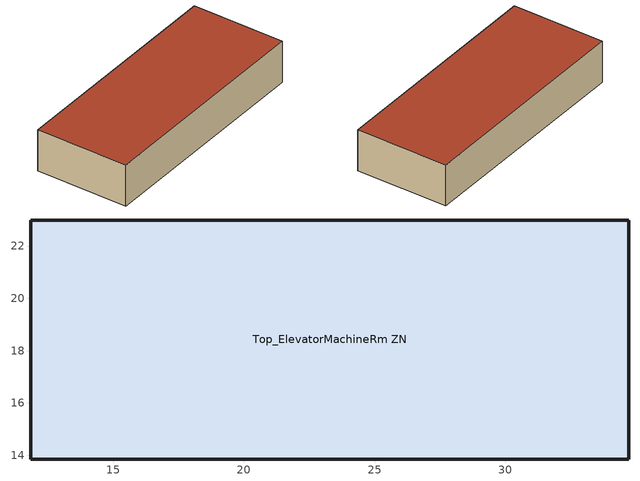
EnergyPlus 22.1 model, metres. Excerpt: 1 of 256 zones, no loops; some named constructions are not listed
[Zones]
Top_ElevatorMachineRm ZN
 floor to F72 Hotel_top_Plenum ZN (Typical Interior Floor): 34.72,23 34.72,13.85 11.86,13.85 11.86,23 z304.86
 wall outside (Typical Insulated Steel Framed Exterior Wall R-20.41): 34.72,13.85 34.72,23 11.86,23 11.86,13.85 34.72,13.85 z304.86:309.07
 roof outside (Typical IEAD Roof R-31.25): 34.72,13.85 34.72,23 11.86,23 11.86,13.85 z309.07
[Material] Thermal Absorptance=0.9; Solar Absorptance=0.7
Name | Roughness | Thickness {m} | Conductivity {W/m-K} | Density {kg/m3} | Specific Heat {J/kg-K} | Visible Absorptance
100mm Normalweight concrete floor | MediumSmooth | 0.1016 | 2.31 | 2322 | 832 | 0.7
G01 13mm gypsum board | Smooth | 0.0127 | 0.16 | 800 | 1090 | 0.5
[Material:NoMass] Thermal Absorptance=0.9; Solar Absorptance=0.7
Name | Roughness | Thermal Resistance {m2-K/W} | Visible Absorptance
CP02 CARPET PAD | VeryRough | 0.21648 | 0.8
Nonres_Floor_Insulation | MediumSmooth | 2.88292 | 0.7
[Construction]
LargeHotel Interior Ceiling: CP02 CARPET PAD, 100mm Normalweight concrete floor, Nonres_Floor_Insulation, G01 13mm gypsum board
[Schedule:Day:Interval]
RetailStandalone BLDG_LIGHT_ENTRY_SCH_2013 Default: No, 09:00, 0.05, 10:00, 0.082, 12:00, 0.328, 17:00, 0.492, 18:00, 0.328, 19:00, 0.164, 24:00, 0.05
RetailStandalone BLDG_LIGHT_ENTRY_SCH_2013 Wkdy Day: No, 07:00, 0.05, 08:00, 0.164, 09:00, 0.328, 18:00, 0.738, 21:00, 0.41, 22:00, 0.2, 24:00, 0.05
RetailStandalone BLDG_LIGHT_ENTRY_SCH_2013 Sat Day: No, 07:00, 0.05, 08:00, 0.082, 09:00, 0.246, 10:00, 0.492, 18:00, 0.738, 19:00, 0.41, 21:00, 0.246, 22:00, 0.082, 24:00, 0.05
RetailStandalone BLDG_LIGHT_ENTRY_SCH_2013 Summer Design Day: No, 24:00, 1
RetailStandalone BLDG_LIGHT_ENTRY_SCH_2013 Winter Design Day; ApartmentHighRise OCC_OFF_SCH Summer Design Day; ApartmentHighRise OCC_OFF_SCH Winter Design Day; HotelLarge Kitchen_Elec_Equip_SCH Winter Design Day; HotelLarge Kitchen_Gas_Equip_SCH Winter Design Day: No, 24:00, 0
ApartmentHighRise OCC_OFF_SCH Wkdy Day: No, 08:00, 0, 12:00, 1, 13:00, 0.5, 17:00, 1, 24:00, 0
ApartmentHighRise EQP_OFF_SCH_2010_2013 Default; ApartmentHighRise EQP_OFF_SCH_2010_2013 Summer Design Day; ApartmentHighRise EQP_OFF_SCH_2010_2013 Winter Design Day: No, 24:00, 0.218625
ApartmentHighRise EQP_OFF_SCH_2010_2013 Wkdy Day: No, 07:00, 0.218625, 08:00, 0.33125, 12:00, 0.92575, 13:00, 0.870205, 17:00, 0.92575, 18:00, 0.33125, 24:00, 0.218625
HotelLarge Kitchen_Elec_Equip_SCH Default: No, 06:00, 0.1, 07:00, 0.25, 24:00, 0.3
HotelLarge Kitchen_Elec_Equip_SCH Summer Design Day: No, 24:00, 0.3
HotelLarge Kitchen_Gas_Equip_SCH Default; HotelLarge Kitchen_Gas_Equip_SCH Default|Sat|Wkdy Day: No, 05:00, 0.02, 06:00, 0.05, 07:00, 0.1, 08:00, 0.15, 09:00, 0.2, 10:00, 0.15, 13:00, 0.25, 14:00, 0.2, 15:00, 0.15, 16:00, 0.2, 19:00, 0.3, 21:00, 0.2, 22:00, 0.15, 23:00, 0.1, 24:00, 0.05
HotelLarge Kitchen_Gas_Equip_SCH Summer Design Day: No, 24:00, 0.25
[Schedule:Week:Daily]
RetailStandalone BLDG_LIGHT_ENTRY_SCH_2013 Week Rule - Jan1-Dec31: RetailStandalone BLDG_LIGHT_ENTRY_SCH_2013 Default, RetailStandalone BLDG_LIGHT_ENTRY_SCH_2013 Wkdy Day, RetailStandalone BLDG_LIGHT_ENTRY_SCH_2013 Wkdy Day, RetailStandalone BLDG_LIGHT_ENTRY_SCH_2013 Wkdy Day, RetailStandalone BLDG_LIGHT_ENTRY_SCH_2013 Wkdy Day, RetailStandalone BLDG_LIGHT_ENTRY_SCH_2013 Wkdy Day, RetailStandalone BLDG_LIGHT_ENTRY_SCH_2013 Sat Day, RetailStandalone BLDG_LIGHT_ENTRY_SCH_2013 Default, RetailStandalone BLDG_LIGHT_ENTRY_SCH_2013 Summer Design Day, RetailStandalone BLDG_LIGHT_ENTRY_SCH_2013 Winter Design Day, RetailStandalone BLDG_LIGHT_ENTRY_SCH_2013 Default, RetailStandalone BLDG_LIGHT_ENTRY_SCH_2013 Default
